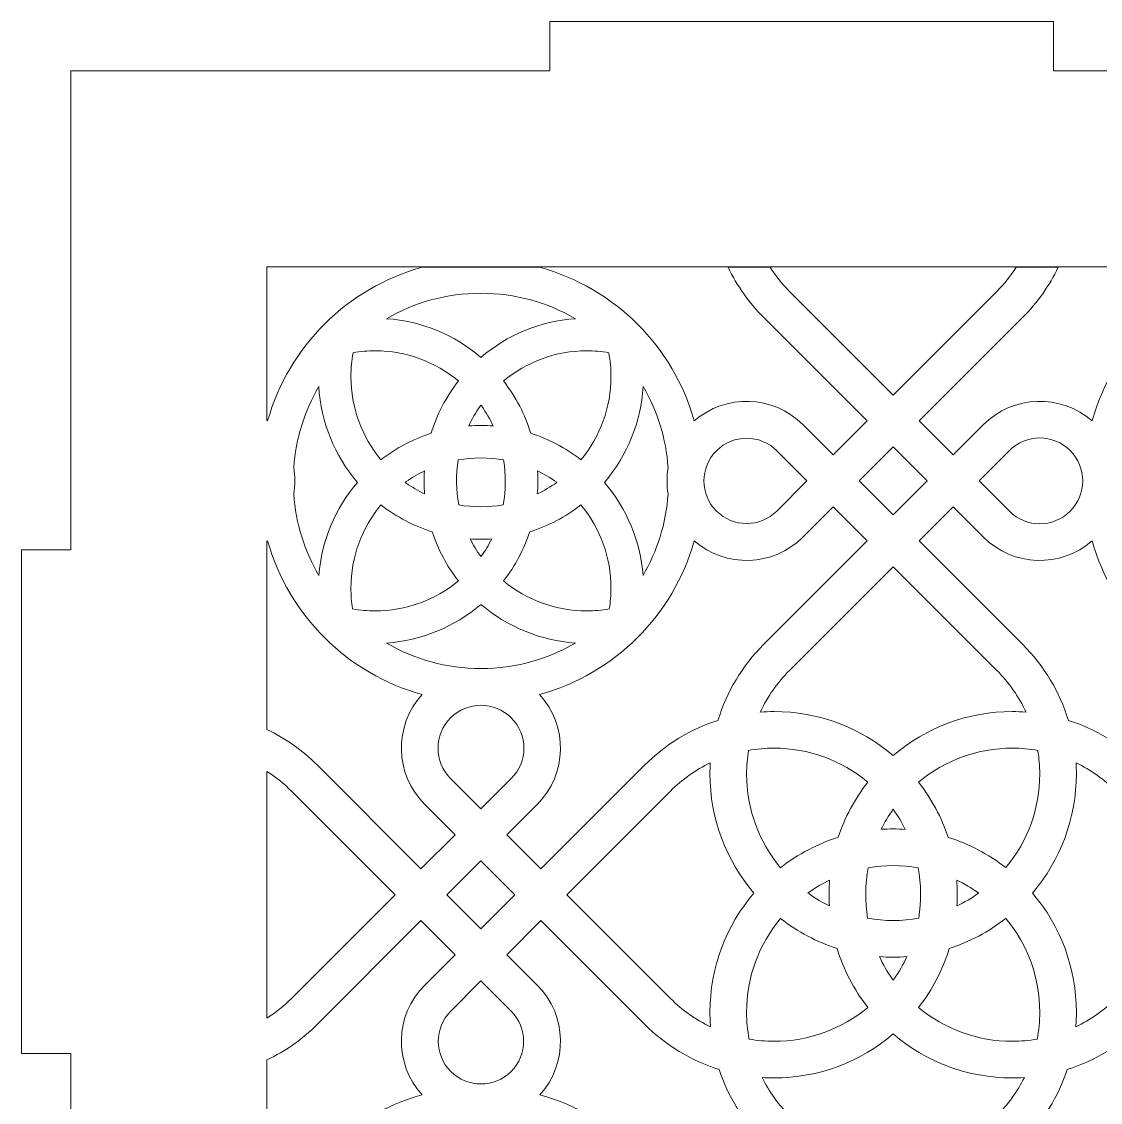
# Model space of a CAD drawing. Header units: millimetres. Extents: x 6 to 316, y -165 to 165.
# Drawn here: x 5.7 to 71.6, y -74.1 to -8 of the extents above; entities that cross this region are included whole.
import ezdxf

# ---------------------------------------------------------------- set-up
doc = ezdxf.new("R2010")
doc.units = ezdxf.units.MM
doc.header["$MEASUREMENT"] = 0
doc.layers.add('Camada 1', color=7, linetype='Continuous')

msp = doc.modelspace()

# ---------------------------------------------------------------- linework, layer by layer
at = {"layer": 'Camada 1', "color": 250, "lineweight": 20}
for points, knots in [([(130.3659, -162), (130.3659, -162), (159.6659, -162), (159.6659, -162), (159.6659, -162), (159.6659, -162), (159.6659, -132.7), (159.6659, -132.7), (159.6659, -132.7), (159.6659, -132.7), (162.6659, -132.7), (162.6659, -132.7), (162.6659, -132.7), (162.6659, -132.7), (162.6659, -101.9), (162.6659, -101.9), (162.6659, -101.9), (162.6659, -101.9), (159.6659, -101.9), (159.6659, -101.9), (159.6659, -101.9), (159.6659, -101.9), (159.6659, -71.1), (159.6659, -71.1), (159.6659, -71.1), (159.6659, -71.1), (162.6659, -71.1), (162.6659, -71.1), (162.6659, -71.1), (162.6659, -71.1), (162.6659, -40.3), (162.6659, -40.3), (162.6659, -40.3), (162.6659, -40.3), (159.6659, -40.3), (159.6659, -40.3), (159.6659, -40.3), (159.6659, -40.3), (159.6659, -11), (159.6659, -11), (159.6659, -11), (159.6659, -11), (130.3659, -11), (130.3659, -11), (130.3659, -11), (130.3659, -11), (130.3659, -8), (130.3659, -8), (130.3659, -8), (130.3659, -8), (99.5659, -8), (99.5659, -8), (99.5659, -8), (99.5659, -8), (99.5659, -11), (99.5659, -11), (99.5659, -11), (99.5659, -11), (68.7659, -11), (68.7659, -11), (68.7659, -11), (68.7659, -11), (68.7659, -8), (68.7659, -8), (68.7659, -8), (68.7659, -8), (37.9659, -8), (37.9659, -8), (37.9659, -8), (37.9659, -8), (37.9659, -11), (37.9659, -11), (37.9659, -11), (37.9659, -11), (8.6659, -11), (8.6659, -11), (8.6659, -11), (8.6659, -11), (8.6659, -40.3), (8.6659, -40.3), (8.6659, -40.3), (8.6659, -40.3), (5.6659, -40.3), (5.6659, -40.3), (5.6659, -40.3), (5.6659, -40.3), (5.6659, -71.1), (5.6659, -71.1), (5.6659, -71.1), (5.6659, -71.1), (8.6659, -71.1), (8.6659, -71.1), (8.6659, -71.1), (8.6659, -71.1), (8.6659, -101.9), (8.6659, -101.9), (8.6659, -101.9), (8.6659, -101.9), (5.6659, -101.9), (5.6659, -101.9), (5.6659, -101.9), (5.6659, -101.9), (5.6659, -132.7), (5.6659, -132.7), (5.6659, -132.7), (5.6659, -132.7), (8.6659, -132.7), (8.6659, -132.7), (8.6659, -132.7), (8.6659, -132.7), (8.6659, -162), (8.6659, -162), (8.6659, -162), (8.6659, -162), (37.9659, -162), (37.9659, -162), (37.9659, -162), (37.9659, -162), (37.9659, -165), (37.9659, -165), (37.9659, -165), (37.9659, -165), (68.7659, -165), (68.7659, -165), (68.7659, -165), (68.7659, -165), (68.7659, -162), (68.7659, -162), (68.7659, -162), (68.7659, -162), (99.5659, -162), (99.5659, -162), (99.5659, -162), (99.5659, -162), (99.5659, -165), (99.5659, -165), (99.5659, -165), (99.5659, -165), (130.3659, -165), (130.3659, -165), (130.3659, -165), (130.3659, -165), (130.3659, -162), (130.3659, -162)], [0, 0, 0, 0, 0.027027, 0.027027, 0.027027, 0.027027, 0.0540541, 0.0540541, 0.0540541, 0.0540541, 0.0810811, 0.0810811, 0.0810811, 0.0810811, 0.1081081, 0.1081081, 0.1081081, 0.1081081, 0.1351351, 0.1351351, 0.1351351, 0.1351351, 0.1621622, 0.1621622, 0.1621622, 0.1621622, 0.1891892, 0.1891892, 0.1891892, 0.1891892, 0.2162162, 0.2162162, 0.2162162, 0.2162162, 0.2432432, 0.2432432, 0.2432432, 0.2432432, 0.2702703, 0.2702703, 0.2702703, 0.2702703, 0.2972973, 0.2972973, 0.2972973, 0.2972973, 0.3243243, 0.3243243, 0.3243243, 0.3243243, 0.3513514, 0.3513514, 0.3513514, 0.3513514, 0.3783784, 0.3783784, 0.3783784, 0.3783784, 0.4054054, 0.4054054, 0.4054054, 0.4054054, 0.4324324, 0.4324324, 0.4324324, 0.4324324, 0.4594595, 0.4594595, 0.4594595, 0.4594595, 0.4864865, 0.4864865, 0.4864865, 0.4864865, 0.5135135, 0.5135135, 0.5135135, 0.5135135, 0.5405405, 0.5405405, 0.5405405, 0.5405405, 0.5675676, 0.5675676, 0.5675676, 0.5675676, 0.5945946, 0.5945946, 0.5945946, 0.5945946, 0.6216216, 0.6216216, 0.6216216, 0.6216216, 0.6486486, 0.6486486, 0.6486486, 0.6486486, 0.6756757, 0.6756757, 0.6756757, 0.6756757, 0.7027027, 0.7027027, 0.7027027, 0.7027027, 0.7297297, 0.7297297, 0.7297297, 0.7297297, 0.7567568, 0.7567568, 0.7567568, 0.7567568, 0.7837838, 0.7837838, 0.7837838, 0.7837838, 0.8108108, 0.8108108, 0.8108108, 0.8108108, 0.8378378, 0.8378378, 0.8378378, 0.8378378, 0.8648649, 0.8648649, 0.8648649, 0.8648649, 0.8918919, 0.8918919, 0.8918919, 0.8918919, 0.9189189, 0.9189189, 0.9189189, 0.9189189, 0.9459459, 0.9459459, 0.9459459, 0.9459459, 1, 1, 1, 1]), ([(20.6659, -23), (20.6659, -23), (147.6659, -23), (147.6659, -23), (147.6659, -23), (147.6659, -23), (147.6659, -32.385), (147.6659, -32.385), (147.6659, -32.385), (147.6659, -32.385), (147.6224, -32.4226), (147.6224, -32.4226), (147.6224, -32.4226), (146.3441, -27.8629), (142.7392, -24.2765), (138.169, -23.0233), (138.169, -23.0233), (138.169, -23.0233), (130.9899, -23.0233), (130.9899, -23.0233), (130.9899, -23.0233), (126.4198, -24.2765), (122.8147, -27.8629), (121.5364, -32.4226), (121.5364, -32.4226), (119.6252, -30.7492), (116.717, -30.8235), (114.8946, -32.646), (114.8946, -32.646), (114.8946, -32.646), (113.0383, -34.5022), (113.0383, -34.5022), (113.0383, -34.5022), (113.0383, -34.5022), (110.957, -32.4208), (110.957, -32.4208), (110.957, -32.4208), (110.957, -32.4208), (117.2944, -26.0833), (117.2944, -26.0833), (117.2944, -26.0833), (118.1937, -25.1841), (118.9243, -24.1477), (119.4658, -23.0233), (119.4658, -23.0233), (119.4658, -23.0233), (116.9018, -23.0233), (116.9018, -23.0233), (116.9018, -23.0233), (116.5605, -23.552), (116.1619, -24.0472), (115.7101, -24.4991), (115.7101, -24.4991), (115.7101, -24.4991), (109.3727, -30.8364), (109.3727, -30.8364), (109.3727, -30.8364), (109.3727, -30.8364), (103.0353, -24.4991), (103.0353, -24.4991), (103.0353, -24.4991), (102.5835, -24.0472), (102.1849, -23.552), (101.8436, -23.0233), (101.8436, -23.0233), (101.8436, -23.0233), (99.2796, -23.0233), (99.2796, -23.0233), (99.2796, -23.0233), (99.8212, -24.1477), (100.5517, -25.1841), (101.451, -26.0833), (101.451, -26.0833), (101.451, -26.0833), (107.7884, -32.4208), (107.7884, -32.4208), (107.7884, -32.4208), (107.7884, -32.4208), (105.707, -34.5022), (105.707, -34.5022), (105.707, -34.5022), (105.707, -34.5022), (103.8509, -32.6461), (103.8509, -32.6461), (103.8509, -32.6461), (102.0284, -30.8235), (99.1202, -30.7492), (97.2089, -32.4227), (97.2089, -32.4227), (95.9307, -27.8629), (92.3256, -24.2765), (87.7554, -23.0233), (87.7554, -23.0233), (87.7554, -23.0233), (80.5764, -23.0233), (80.5764, -23.0233), (80.5764, -23.0233), (76.0062, -24.2765), (72.4011, -27.8629), (71.1229, -32.4227), (71.1229, -32.4227), (69.2116, -30.7492), (66.3034, -30.8235), (64.4809, -32.6461), (64.4809, -32.6461), (64.4809, -32.6461), (62.6248, -34.5022), (62.6248, -34.5022), (62.6248, -34.5022), (62.6248, -34.5022), (60.5434, -32.4208), (60.5434, -32.4208), (60.5434, -32.4208), (60.5434, -32.4208), (66.8808, -26.0833), (66.8808, -26.0833), (66.8808, -26.0833), (67.7801, -25.1841), (68.5106, -24.1477), (69.0522, -23.0233), (69.0522, -23.0233), (69.0522, -23.0233), (66.4882, -23.0233), (66.4882, -23.0233), (66.4882, -23.0233), (66.1469, -23.552), (65.7483, -24.0472), (65.2965, -24.4991), (65.2965, -24.4991), (65.2965, -24.4991), (58.9591, -30.8364), (58.9591, -30.8364), (58.9591, -30.8364), (58.9591, -30.8364), (52.6217, -24.4991), (52.6217, -24.4991), (52.6217, -24.4991), (52.1699, -24.0472), (51.7713, -23.552), (51.43, -23.0233), (51.43, -23.0233), (51.43, -23.0233), (48.866, -23.0233), (48.866, -23.0233), (48.866, -23.0233), (49.4075, -24.1477), (50.1381, -25.1841), (51.0374, -26.0833), (51.0374, -26.0833), (51.0374, -26.0833), (57.3748, -32.4208), (57.3748, -32.4208), (57.3748, -32.4208), (57.3748, -32.4208), (55.2935, -34.5022), (55.2935, -34.5022), (55.2935, -34.5022), (55.2935, -34.5022), (53.4372, -32.646), (53.4372, -32.646), (53.4372, -32.646), (51.6148, -30.8235), (48.7066, -30.7492), (46.7954, -32.4226), (46.7954, -32.4226), (45.5171, -27.8629), (41.912, -24.2765), (37.3419, -23.0233), (37.3419, -23.0233), (37.3419, -23.0233), (30.1628, -23.0233), (30.1628, -23.0233), (30.1628, -23.0233), (25.5926, -24.2765), (21.9877, -27.8629), (20.7094, -32.4226), (20.7094, -32.4226), (20.7094, -32.4226), (20.6659, -32.385), (20.6659, -32.385), (20.6659, -32.385), (20.6659, -32.385), (20.6659, -23), (20.6659, -23)], [0, 0, 0, 0, 0.0212766, 0.0212766, 0.0212766, 0.0212766, 0.0425532, 0.0425532, 0.0425532, 0.0425532, 0.0638298, 0.0638298, 0.0638298, 0.0638298, 0.0851064, 0.0851064, 0.0851064, 0.0851064, 0.106383, 0.106383, 0.106383, 0.106383, 0.1276596, 0.1276596, 0.1276596, 0.1276596, 0.1489362, 0.1489362, 0.1489362, 0.1489362, 0.1702128, 0.1702128, 0.1702128, 0.1702128, 0.1914894, 0.1914894, 0.1914894, 0.1914894, 0.212766, 0.212766, 0.212766, 0.212766, 0.2340426, 0.2340426, 0.2340426, 0.2340426, 0.2553191, 0.2553191, 0.2553191, 0.2553191, 0.2765957, 0.2765957, 0.2765957, 0.2765957, 0.2978723, 0.2978723, 0.2978723, 0.2978723, 0.3191489, 0.3191489, 0.3191489, 0.3191489, 0.3404255, 0.3404255, 0.3404255, 0.3404255, 0.3617021, 0.3617021, 0.3617021, 0.3617021, 0.3829787, 0.3829787, 0.3829787, 0.3829787, 0.4042553, 0.4042553, 0.4042553, 0.4042553, 0.4255319, 0.4255319, 0.4255319, 0.4255319, 0.4468085, 0.4468085, 0.4468085, 0.4468085, 0.4680851, 0.4680851, 0.4680851, 0.4680851, 0.4893617, 0.4893617, 0.4893617, 0.4893617, 0.5106383, 0.5106383, 0.5106383, 0.5106383, 0.5319149, 0.5319149, 0.5319149, 0.5319149, 0.5531915, 0.5531915, 0.5531915, 0.5531915, 0.5744681, 0.5744681, 0.5744681, 0.5744681, 0.5957447, 0.5957447, 0.5957447, 0.5957447, 0.6170213, 0.6170213, 0.6170213, 0.6170213, 0.6382979, 0.6382979, 0.6382979, 0.6382979, 0.6595745, 0.6595745, 0.6595745, 0.6595745, 0.6808511, 0.6808511, 0.6808511, 0.6808511, 0.7021277, 0.7021277, 0.7021277, 0.7021277, 0.7234043, 0.7234043, 0.7234043, 0.7234043, 0.7446809, 0.7446809, 0.7446809, 0.7446809, 0.7659574, 0.7659574, 0.7659574, 0.7659574, 0.787234, 0.787234, 0.787234, 0.787234, 0.8085106, 0.8085106, 0.8085106, 0.8085106, 0.8297872, 0.8297872, 0.8297872, 0.8297872, 0.8510638, 0.8510638, 0.8510638, 0.8510638, 0.8723404, 0.8723404, 0.8723404, 0.8723404, 0.893617, 0.893617, 0.893617, 0.893617, 0.9148936, 0.9148936, 0.9148936, 0.9148936, 0.9361702, 0.9361702, 0.9361702, 0.9361702, 0.9574468, 0.9574468, 0.9574468, 0.9574468, 1, 1, 1, 1]), ([(39.5258, -26.1705), (37.3695, -26.3196), (35.3522, -27.1651), (33.7523, -28.533), (33.7523, -28.533), (32.1526, -27.1651), (30.1353, -26.3196), (27.979, -26.1705), (27.979, -26.1705), (29.6748, -25.1809), (31.6471, -24.6135), (33.7523, -24.6135), (33.7523, -24.6135), (35.8575, -24.6135), (37.8301, -25.1809), (39.5258, -26.1705)], [0, 0, 0, 0, 0.2, 0.2, 0.2, 0.2, 0.4, 0.4, 0.4, 0.4, 0.6, 0.6, 0.6, 0.6, 1, 1, 1, 1]), ([(30.7077, -33.1752), (29.6247, -33.5233), (28.5847, -34.0636), (27.6386, -34.8017), (27.6386, -34.8017), (26.4712, -33.3978), (25.8006, -31.6078), (25.8006, -29.7172), (25.8006, -29.7172), (25.8006, -29.2217), (25.8467, -28.7311), (25.9369, -28.251), (25.9369, -28.251), (26.3813, -28.1741), (26.8344, -28.1348), (27.2916, -28.1348), (27.2916, -28.1348), (29.1822, -28.1348), (30.9722, -28.8056), (32.3761, -29.9728), (32.3761, -29.9728), (31.6078, -30.9576), (31.0537, -32.0442), (30.7077, -33.1752)], [0, 0, 0, 0, 0.1428571, 0.1428571, 0.1428571, 0.1428571, 0.2857143, 0.2857143, 0.2857143, 0.2857143, 0.4285714, 0.4285714, 0.4285714, 0.4285714, 0.5714286, 0.5714286, 0.5714286, 0.5714286, 0.7142857, 0.7142857, 0.7142857, 0.7142857, 1, 1, 1, 1]), ([(41.704, -29.7172), (41.704, -31.574), (41.0541, -33.3726), (39.867, -34.8006), (39.867, -34.8006), (38.9324, -34.07), (37.8911, -33.5269), (36.7974, -33.1758), (36.7974, -33.1758), (36.4512, -32.0446), (35.8971, -30.9578), (35.1287, -29.9728), (35.1287, -29.9728), (36.5325, -28.8056), (38.3224, -28.1348), (40.2132, -28.1348), (40.2132, -28.1348), (40.6703, -28.1348), (41.1233, -28.1742), (41.5678, -28.251), (41.5678, -28.251), (41.6579, -28.7311), (41.704, -29.2217), (41.704, -29.7172)], [0, 0, 0, 0, 0.1428571, 0.1428571, 0.1428571, 0.1428571, 0.2857143, 0.2857143, 0.2857143, 0.2857143, 0.4285714, 0.4285714, 0.4285714, 0.4285714, 0.5714286, 0.5714286, 0.5714286, 0.5714286, 0.7142857, 0.7142857, 0.7142857, 0.7142857, 1, 1, 1, 1]), ([(26.1988, -36.1779), (24.8483, -37.7573), (24.0071, -39.7436), (23.8424, -41.8688), (23.8424, -41.8688), (22.9764, -40.3878), (22.4324, -38.6954), (22.3077, -36.8874), (22.3077, -36.8874), (22.3516, -36.6224), (22.3736, -36.3545), (22.3736, -36.0865), (22.3736, -36.0865), (22.3736, -35.8185), (22.3516, -35.5506), (22.3077, -35.2856), (22.3077, -35.2856), (22.4318, -33.4855), (22.9716, -31.7997), (23.8312, -30.3233), (23.8312, -30.3233), (23.9644, -32.5101), (24.8137, -34.5582), (26.1988, -36.1779)], [0, 0, 0, 0, 0.1428571, 0.1428571, 0.1428571, 0.1428571, 0.2857143, 0.2857143, 0.2857143, 0.2857143, 0.4285714, 0.4285714, 0.4285714, 0.4285714, 0.5714286, 0.5714286, 0.5714286, 0.5714286, 0.7142857, 0.7142857, 0.7142857, 0.7142857, 1, 1, 1, 1]), ([(43.6734, -30.3232), (44.533, -31.7999), (45.073, -33.4856), (45.1971, -35.2859), (45.1971, -35.2859), (45.1531, -35.5507), (45.1311, -35.8186), (45.1311, -36.0865), (45.1311, -36.0865), (45.1311, -36.3543), (45.1531, -36.6222), (45.1971, -36.887), (45.1971, -36.887), (45.0724, -38.6951), (44.5283, -40.3877), (43.6622, -41.8689), (43.6622, -41.8689), (43.4996, -39.7769), (42.6783, -37.7826), (41.3058, -36.1779), (41.3058, -36.1779), (42.7141, -34.5315), (43.542, -32.4748), (43.6734, -30.3232)], [0, 0, 0, 0, 0.1428571, 0.1428571, 0.1428571, 0.1428571, 0.2857143, 0.2857143, 0.2857143, 0.2857143, 0.4285714, 0.4285714, 0.4285714, 0.4285714, 0.5714286, 0.5714286, 0.5714286, 0.5714286, 0.7142857, 0.7142857, 0.7142857, 0.7142857, 1, 1, 1, 1]), ([(33.8022, -31.5213), (34.074, -31.9085), (34.3062, -32.3124), (34.5003, -32.7277), (34.5003, -32.7277), (34.0033, -32.69), (33.5034, -32.6894), (33.005, -32.7268), (33.005, -32.7268), (33.199, -32.3118), (33.4309, -31.9081), (33.7025, -31.5213), (33.7025, -31.5213), (33.7025, -31.5213), (33.7523, -31.4536), (33.7523, -31.4536), (33.7523, -31.4536), (33.7523, -31.4536), (33.8022, -31.5213), (33.8022, -31.5213)], [0, 0, 0, 0, 0.1666667, 0.1666667, 0.1666667, 0.1666667, 0.3333333, 0.3333333, 0.3333333, 0.3333333, 0.5, 0.5, 0.5, 0.5, 0.6666667, 0.6666667, 0.6666667, 0.6666667, 1, 1, 1, 1]), ([(51.8405, -37.9302), (50.8221, -38.9484), (49.1713, -38.9484), (48.153, -37.9302), (48.153, -37.9302), (47.6438, -37.4211), (47.3892, -36.7538), (47.3892, -36.0865), (47.3892, -36.0865), (47.3892, -35.4192), (47.6438, -34.7518), (48.153, -34.2428), (48.153, -34.2428), (49.1713, -33.2246), (50.8221, -33.2246), (51.8405, -34.2428), (51.8405, -34.2428), (51.8405, -34.2428), (53.6842, -36.0865), (53.6842, -36.0865), (53.6842, -36.0865), (53.6842, -36.0865), (51.8405, -37.9302), (51.8405, -37.9302)], [0, 0, 0, 0, 0.1428571, 0.1428571, 0.1428571, 0.1428571, 0.2857143, 0.2857143, 0.2857143, 0.2857143, 0.4285714, 0.4285714, 0.4285714, 0.4285714, 0.5714286, 0.5714286, 0.5714286, 0.5714286, 0.7142857, 0.7142857, 0.7142857, 0.7142857, 1, 1, 1, 1]), ([(69.7778, -34.2302), (70.2903, -34.7428), (70.5466, -35.4147), (70.5465, -36.0865), (70.5465, -36.0865), (70.5466, -36.7583), (70.2903, -37.4301), (69.7778, -37.9427), (69.7778, -37.9427), (68.7526, -38.9677), (67.0904, -38.9677), (66.0653, -37.9427), (66.0653, -37.9427), (66.0653, -37.9427), (64.2092, -36.0865), (64.2092, -36.0865), (64.2092, -36.0865), (64.2092, -36.0865), (66.0653, -34.2302), (66.0653, -34.2302), (66.0653, -34.2302), (67.0904, -33.2053), (68.7526, -33.2053), (69.7778, -34.2302)], [0, 0, 0, 0, 0.1428571, 0.1428571, 0.1428571, 0.1428571, 0.2857143, 0.2857143, 0.2857143, 0.2857143, 0.4285714, 0.4285714, 0.4285714, 0.4285714, 0.5714286, 0.5714286, 0.5714286, 0.5714286, 0.7142857, 0.7142857, 0.7142857, 0.7142857, 1, 1, 1, 1]), ([(61.0405, -36.0865), (61.0405, -36.0865), (58.9591, -38.1679), (58.9591, -38.1679), (58.9591, -38.1679), (58.9591, -38.1679), (56.8778, -36.0865), (56.8778, -36.0865), (56.8778, -36.0865), (56.8778, -36.0865), (58.9591, -34.0051), (58.9591, -34.0051), (58.9591, -34.0051), (58.9591, -34.0051), (61.0405, -36.0865), (61.0405, -36.0865)], [0, 0, 0, 0, 0.2, 0.2, 0.2, 0.2, 0.4, 0.4, 0.4, 0.4, 0.6, 0.6, 0.6, 0.6, 1, 1, 1, 1]), ([(35.1415, -34.8096), (35.2892, -35.7225), (35.2757, -36.6512), (35.1069, -37.5523), (35.1069, -37.5523), (34.2151, -37.7062), (33.2982, -37.7087), (32.3982, -37.5537), (32.3982, -37.5537), (32.229, -36.6517), (32.2154, -35.7219), (32.3636, -34.8081), (32.3636, -34.8081), (33.2865, -34.6449), (34.2275, -34.6476), (35.1415, -34.8096)], [0, 0, 0, 0, 0.2, 0.2, 0.2, 0.2, 0.4, 0.4, 0.4, 0.4, 0.6, 0.6, 0.6, 0.6, 1, 1, 1, 1]), ([(30.2918, -35.4783), (30.2635, -35.9471), (30.2683, -36.417), (30.3059, -36.8843), (30.3059, -36.8843), (29.9214, -36.6989), (29.5472, -36.4805), (29.1871, -36.2279), (29.1871, -36.2279), (29.1871, -36.2279), (29.1194, -36.1779), (29.1194, -36.1779), (29.1194, -36.1779), (29.1194, -36.1779), (29.1871, -36.1281), (29.1871, -36.1281), (29.1871, -36.1281), (29.5428, -35.8785), (29.9122, -35.6622), (30.2918, -35.4783)], [0, 0, 0, 0, 0.1666667, 0.1666667, 0.1666667, 0.1666667, 0.3333333, 0.3333333, 0.3333333, 0.3333333, 0.5, 0.5, 0.5, 0.5, 0.6666667, 0.6666667, 0.6666667, 0.6666667, 1, 1, 1, 1]), ([(37.2129, -35.478), (37.6203, -35.6746), (38.0132, -35.907), (38.3865, -36.1748), (38.3865, -36.1748), (38.3865, -36.1748), (38.3826, -36.1779), (38.3826, -36.1779), (38.3826, -36.1779), (38.3826, -36.1779), (38.3865, -36.181), (38.3865, -36.181), (38.3865, -36.181), (38.009, -36.452), (37.6113, -36.687), (37.1988, -36.8847), (37.1988, -36.8847), (37.2364, -36.4173), (37.2413, -35.9471), (37.2129, -35.478)], [0, 0, 0, 0, 0.1666667, 0.1666667, 0.1666667, 0.1666667, 0.3333333, 0.3333333, 0.3333333, 0.3333333, 0.5, 0.5, 0.5, 0.5, 0.6666667, 0.6666667, 0.6666667, 0.6666667, 1, 1, 1, 1]), ([(27.6386, -37.5542), (28.6038, -38.3073), (29.6667, -38.8548), (30.7734, -39.202), (30.7734, -39.202), (31.1248, -40.2701), (31.6601, -41.2867), (32.3748, -42.2012), (32.3748, -42.2012), (30.9469, -43.3882), (29.1485, -44.0382), (27.2916, -44.0382), (27.2916, -44.0382), (26.8231, -44.0382), (26.3589, -43.9969), (25.9038, -43.9162), (25.9038, -43.9162), (25.8355, -43.4965), (25.8006, -43.0694), (25.8006, -42.6388), (25.8006, -42.6388), (25.8006, -40.7481), (26.4712, -38.9581), (27.6386, -37.5542)], [0, 0, 0, 0, 0.1428571, 0.1428571, 0.1428571, 0.1428571, 0.2857143, 0.2857143, 0.2857143, 0.2857143, 0.4285714, 0.4285714, 0.4285714, 0.4285714, 0.5714286, 0.5714286, 0.5714286, 0.5714286, 0.7142857, 0.7142857, 0.7142857, 0.7142857, 1, 1, 1, 1]), ([(39.867, -37.5554), (41.0541, -38.9835), (41.704, -40.7818), (41.704, -42.6388), (41.704, -42.6388), (41.704, -43.0694), (41.6692, -43.4965), (41.6008, -43.9162), (41.6008, -43.9162), (41.1458, -43.9969), (40.6816, -44.0382), (40.2132, -44.0382), (40.2132, -44.0382), (38.3563, -44.0382), (36.5578, -43.3882), (35.1298, -42.2012), (35.1298, -42.2012), (35.845, -41.2862), (36.3803, -40.2691), (36.732, -39.2004), (36.732, -39.2004), (37.8495, -38.8501), (38.9138, -38.3004), (39.867, -37.5554)], [0, 0, 0, 0, 0.1428571, 0.1428571, 0.1428571, 0.1428571, 0.2857143, 0.2857143, 0.2857143, 0.2857143, 0.4285714, 0.4285714, 0.4285714, 0.4285714, 0.5714286, 0.5714286, 0.5714286, 0.5714286, 0.7142857, 0.7142857, 0.7142857, 0.7142857, 1, 1, 1, 1]), ([(48.2471, -50.7315), (46.5687, -51.2713), (45.0253, -52.2047), (43.7555, -53.4747), (43.7555, -53.4747), (43.7555, -53.4747), (37.418, -59.812), (37.418, -59.812), (37.418, -59.812), (37.418, -59.812), (35.3366, -57.7306), (35.3366, -57.7306), (35.3366, -57.7306), (35.3366, -57.7306), (37.1928, -55.8745), (37.1928, -55.8745), (37.1928, -55.8745), (39.0419, -54.0254), (39.0914, -51.0588), (37.3419, -49.1496), (37.3419, -49.1496), (41.9121, -47.8965), (45.517, -44.3099), (46.7954, -39.7503), (46.7954, -39.7503), (48.7066, -41.4237), (51.6148, -41.3494), (53.4372, -39.527), (53.4372, -39.527), (53.4372, -39.527), (55.2935, -37.6707), (55.2935, -37.6707), (55.2935, -37.6707), (55.2935, -37.6707), (57.3748, -39.7521), (57.3748, -39.7521), (57.3748, -39.7521), (57.3748, -39.7521), (51.0374, -46.0896), (51.0374, -46.0896), (51.0374, -46.0896), (49.7297, -47.3973), (48.7787, -48.995), (48.2471, -50.7315)], [0, 0, 0, 0, 0.0833333, 0.0833333, 0.0833333, 0.0833333, 0.1666667, 0.1666667, 0.1666667, 0.1666667, 0.25, 0.25, 0.25, 0.25, 0.3333333, 0.3333333, 0.3333333, 0.3333333, 0.4166667, 0.4166667, 0.4166667, 0.4166667, 0.5, 0.5, 0.5, 0.5, 0.5833333, 0.5833333, 0.5833333, 0.5833333, 0.6666667, 0.6666667, 0.6666667, 0.6666667, 0.75, 0.75, 0.75, 0.75, 0.8333333, 0.8333333, 0.8333333, 0.8333333, 1, 1, 1, 1]), ([(80.5764, -49.1496), (78.8268, -51.0588), (78.8764, -54.0254), (80.7254, -55.8745), (80.7254, -55.8745), (80.7254, -55.8745), (82.5817, -57.7306), (82.5817, -57.7306), (82.5817, -57.7306), (82.5817, -57.7306), (80.5003, -59.812), (80.5003, -59.812), (80.5003, -59.812), (80.5003, -59.812), (74.1627, -53.4747), (74.1627, -53.4747), (74.1627, -53.4747), (72.8929, -52.2047), (71.3495, -51.2713), (69.6712, -50.7315), (69.6712, -50.7315), (69.1394, -48.995), (68.1885, -47.3973), (66.8808, -46.0896), (66.8808, -46.0896), (66.8808, -46.0896), (60.5434, -39.7521), (60.5434, -39.7521), (60.5434, -39.7521), (60.5434, -39.7521), (62.6248, -37.6707), (62.6248, -37.6707), (62.6248, -37.6707), (62.6248, -37.6707), (64.4809, -39.5269), (64.4809, -39.5269), (64.4809, -39.5269), (66.3034, -41.3494), (69.2116, -41.4237), (71.1229, -39.7502), (71.1229, -39.7502), (72.4012, -44.3098), (76.0061, -47.8965), (80.5764, -49.1496)], [0, 0, 0, 0, 0.0833333, 0.0833333, 0.0833333, 0.0833333, 0.1666667, 0.1666667, 0.1666667, 0.1666667, 0.25, 0.25, 0.25, 0.25, 0.3333333, 0.3333333, 0.3333333, 0.3333333, 0.4166667, 0.4166667, 0.4166667, 0.4166667, 0.5, 0.5, 0.5, 0.5, 0.5833333, 0.5833333, 0.5833333, 0.5833333, 0.6666667, 0.6666667, 0.6666667, 0.6666667, 0.75, 0.75, 0.75, 0.75, 0.8333333, 0.8333333, 0.8333333, 0.8333333, 1, 1, 1, 1]), ([(34.4092, -39.6352), (34.222, -40.0112), (34.0039, -40.3744), (33.7554, -40.7207), (33.7554, -40.7207), (33.7554, -40.7207), (33.7523, -40.7168), (33.7523, -40.7168), (33.7523, -40.7168), (33.7523, -40.7168), (33.7493, -40.7207), (33.7493, -40.7207), (33.7493, -40.7207), (33.5008, -40.3744), (33.2829, -40.0112), (33.0957, -39.6353), (33.0957, -39.6353), (33.5335, -39.664), (33.9724, -39.6641), (34.4092, -39.6352)], [0, 0, 0, 0, 0.1666667, 0.1666667, 0.1666667, 0.1666667, 0.3333333, 0.3333333, 0.3333333, 0.3333333, 0.5, 0.5, 0.5, 0.5, 0.6666667, 0.6666667, 0.6666667, 0.6666667, 1, 1, 1, 1]), ([(20.7094, -39.7503), (21.9877, -44.3101), (25.5926, -47.8965), (30.1628, -49.1496), (30.1628, -49.1496), (28.4133, -51.0588), (28.4628, -54.0254), (30.312, -55.8745), (30.312, -55.8745), (30.312, -55.8745), (32.1681, -57.7306), (32.1681, -57.7306), (32.1681, -57.7306), (32.1681, -57.7306), (30.0867, -59.812), (30.0867, -59.812), (30.0867, -59.812), (30.0867, -59.812), (23.7492, -53.4747), (23.7492, -53.4747), (23.7492, -53.4747), (22.8438, -52.5692), (21.7992, -51.8347), (20.6659, -51.2921), (20.6659, -51.2921), (20.6659, -51.2921), (20.6659, -39.788), (20.6659, -39.788), (20.6659, -39.788), (20.6659, -39.788), (20.7094, -39.7503), (20.7094, -39.7503)], [0, 0, 0, 0, 0.1111111, 0.1111111, 0.1111111, 0.1111111, 0.2222222, 0.2222222, 0.2222222, 0.2222222, 0.3333333, 0.3333333, 0.3333333, 0.3333333, 0.4444444, 0.4444444, 0.4444444, 0.4444444, 0.5555556, 0.5555556, 0.5555556, 0.5555556, 0.6666667, 0.6666667, 0.6666667, 0.6666667, 0.7777778, 0.7777778, 0.7777778, 0.7777778, 1, 1, 1, 1]), ([(58.9591, -41.3365), (58.9591, -41.3365), (65.2965, -47.6739), (65.2965, -47.6739), (65.2965, -47.6739), (66.0432, -48.4206), (66.6445, -49.2858), (67.0822, -50.225), (67.0822, -50.225), (66.8034, -50.2041), (66.5228, -50.1933), (66.2411, -50.1933), (66.2411, -50.1933), (63.5708, -50.1933), (60.9884, -51.1471), (58.9592, -52.8828), (58.9592, -52.8828), (56.9298, -51.1471), (54.3476, -50.1933), (51.6772, -50.1933), (51.6772, -50.1933), (51.3955, -50.1933), (51.1148, -50.204), (50.8359, -50.225), (50.8359, -50.225), (51.2738, -49.2858), (51.8749, -48.4206), (52.6217, -47.6739), (52.6217, -47.6739), (52.6217, -47.6739), (58.9591, -41.3365), (58.9591, -41.3365)], [0, 0, 0, 0, 0.1111111, 0.1111111, 0.1111111, 0.1111111, 0.2222222, 0.2222222, 0.2222222, 0.2222222, 0.3333333, 0.3333333, 0.3333333, 0.3333333, 0.4444444, 0.4444444, 0.4444444, 0.4444444, 0.5555556, 0.5555556, 0.5555556, 0.5555556, 0.6666667, 0.6666667, 0.6666667, 0.6666667, 0.7777778, 0.7777778, 0.7777778, 0.7777778, 1, 1, 1, 1]), ([(33.7523, -43.64), (35.378, -45.0305), (37.4038, -45.8553), (39.5258, -46.0023), (39.5258, -46.0023), (37.8299, -46.992), (35.8575, -47.5595), (33.7523, -47.5595), (33.7523, -47.5595), (31.6471, -47.5595), (29.6748, -46.992), (27.9789, -46.0023), (27.9789, -46.0023), (30.1009, -45.8553), (32.1268, -45.0305), (33.7523, -43.64)], [0, 0, 0, 0, 0.2, 0.2, 0.2, 0.2, 0.4, 0.4, 0.4, 0.4, 0.6, 0.6, 0.6, 0.6, 1, 1, 1, 1]), ([(35.6086, -50.5777), (36.6336, -51.6029), (36.6336, -53.265), (35.6086, -54.2902), (35.6086, -54.2902), (35.6086, -54.2902), (33.7523, -56.1462), (33.7523, -56.1462), (33.7523, -56.1462), (33.7523, -56.1462), (31.8961, -54.2902), (31.8961, -54.2902), (31.8961, -54.2902), (30.8712, -53.265), (30.8712, -51.6029), (31.8961, -50.5777), (31.8961, -50.5777), (32.4087, -50.0652), (33.0806, -49.8089), (33.7523, -49.809), (33.7523, -49.809), (34.4242, -49.8089), (35.096, -50.0652), (35.6086, -50.5777)], [0, 0, 0, 0, 0.1428571, 0.1428571, 0.1428571, 0.1428571, 0.2857143, 0.2857143, 0.2857143, 0.2857143, 0.4285714, 0.4285714, 0.4285714, 0.4285714, 0.5714286, 0.5714286, 0.5714286, 0.5714286, 0.7142857, 0.7142857, 0.7142857, 0.7142857, 1, 1, 1, 1]), ([(51.6772, -52.4339), (53.77, -52.4339), (55.7971, -53.1666), (57.4066, -54.5045), (57.4066, -54.5045), (56.601, -55.5352), (55.9976, -56.6812), (55.6015, -57.8848), (55.6015, -57.8848), (54.3541, -58.2763), (53.1562, -58.8934), (52.0683, -59.7421), (52.0683, -59.7421), (50.7527, -58.1597), (49.9967, -56.1423), (49.9967, -54.0113), (49.9967, -54.0113), (49.9967, -53.5259), (50.0361, -53.0445), (50.1131, -52.5715), (50.1131, -52.5715), (50.626, -52.4806), (51.1492, -52.4339), (51.6772, -52.4339)], [0, 0, 0, 0, 0.1428571, 0.1428571, 0.1428571, 0.1428571, 0.2857143, 0.2857143, 0.2857143, 0.2857143, 0.4285714, 0.4285714, 0.4285714, 0.4285714, 0.5714286, 0.5714286, 0.5714286, 0.5714286, 0.7142857, 0.7142857, 0.7142857, 0.7142857, 1, 1, 1, 1]), ([(67.9215, -54.0113), (67.9215, -56.1042), (67.1889, -58.1312), (65.851, -59.7407), (65.851, -59.7407), (64.7766, -58.9011), (63.577, -58.2813), (62.3174, -57.8866), (62.3174, -57.8866), (61.9211, -56.6822), (61.3176, -55.5357), (60.5116, -54.5045), (60.5116, -54.5045), (62.1211, -53.1666), (64.1482, -52.4339), (66.2411, -52.4339), (66.2411, -52.4339), (66.7691, -52.4339), (67.2922, -52.4806), (67.8051, -52.5715), (67.8051, -52.5715), (67.8822, -53.0445), (67.9215, -53.5259), (67.9215, -54.0113)], [0, 0, 0, 0, 0.1428571, 0.1428571, 0.1428571, 0.1428571, 0.2857143, 0.2857143, 0.2857143, 0.2857143, 0.4285714, 0.4285714, 0.4285714, 0.4285714, 0.5714286, 0.5714286, 0.5714286, 0.5714286, 0.7142857, 0.7142857, 0.7142857, 0.7142857, 1, 1, 1, 1]), ([(47.7561, -54.0113), (47.7561, -56.731), (48.7408, -59.2998), (50.4455, -61.2933), (50.4455, -61.2933), (48.7408, -63.2867), (47.7561, -65.8555), (47.7561, -68.5752), (47.7561, -68.5752), (47.7561, -68.8758), (47.7683, -69.1752), (47.7922, -69.4728), (47.7922, -69.4728), (46.8911, -69.0393), (46.0604, -68.4543), (45.3397, -67.7337), (45.3397, -67.7337), (45.3397, -67.7337), (39.0024, -61.3964), (39.0024, -61.3964), (39.0024, -61.3964), (39.0024, -61.3964), (45.3397, -55.0589), (45.3397, -55.0589), (45.3397, -55.0589), (46.0563, -54.3425), (46.8817, -53.76), (47.777, -53.3272), (47.777, -53.3272), (47.7631, -53.5544), (47.7561, -53.7824), (47.7561, -54.0113)], [0, 0, 0, 0, 0.1111111, 0.1111111, 0.1111111, 0.1111111, 0.2222222, 0.2222222, 0.2222222, 0.2222222, 0.3333333, 0.3333333, 0.3333333, 0.3333333, 0.4444444, 0.4444444, 0.4444444, 0.4444444, 0.5555556, 0.5555556, 0.5555556, 0.5555556, 0.6666667, 0.6666667, 0.6666667, 0.6666667, 0.7777778, 0.7777778, 0.7777778, 0.7777778, 1, 1, 1, 1]), ([(72.5785, -55.0589), (72.5785, -55.0589), (78.9159, -61.3964), (78.9159, -61.3964), (78.9159, -61.3964), (78.9159, -61.3964), (72.5785, -67.7337), (72.5785, -67.7337), (72.5785, -67.7337), (71.8579, -68.4543), (71.0271, -69.0393), (70.1259, -69.4728), (70.1259, -69.4728), (70.1498, -69.1752), (70.1622, -68.8758), (70.1622, -68.5752), (70.1622, -68.5752), (70.1622, -65.9049), (69.2083, -63.3225), (67.4726, -61.2933), (67.4726, -61.2933), (69.2083, -59.264), (70.1622, -56.6817), (70.1622, -54.0113), (70.1622, -54.0113), (70.1622, -53.7824), (70.1551, -53.5543), (70.1412, -53.3272), (70.1412, -53.3272), (71.0365, -53.7599), (71.8619, -54.3424), (72.5785, -55.0589)], [0, 0, 0, 0, 0.1111111, 0.1111111, 0.1111111, 0.1111111, 0.2222222, 0.2222222, 0.2222222, 0.2222222, 0.3333333, 0.3333333, 0.3333333, 0.3333333, 0.4444444, 0.4444444, 0.4444444, 0.4444444, 0.5555556, 0.5555556, 0.5555556, 0.5555556, 0.6666667, 0.6666667, 0.6666667, 0.6666667, 0.7777778, 0.7777778, 0.7777778, 0.7777778, 1, 1, 1, 1]), ([(20.6659, -53.8523), (21.2033, -54.1969), (21.7065, -54.6004), (22.1649, -55.0589), (22.1649, -55.0589), (22.1649, -55.0589), (28.5023, -61.3964), (28.5023, -61.3964), (28.5023, -61.3964), (28.5023, -61.3964), (22.1649, -67.7337), (22.1649, -67.7337), (22.1649, -67.7337), (21.7064, -68.1922), (21.2033, -68.5958), (20.6659, -68.9404), (20.6659, -68.9404), (20.6659, -68.9404), (20.6659, -53.8523), (20.6659, -53.8523)], [0, 0, 0, 0, 0.1666667, 0.1666667, 0.1666667, 0.1666667, 0.3333333, 0.3333333, 0.3333333, 0.3333333, 0.5, 0.5, 0.5, 0.5, 0.6666667, 0.6666667, 0.6666667, 0.6666667, 1, 1, 1, 1]), ([(58.9626, -56.1731), (59.2427, -56.5634), (59.4884, -56.9727), (59.6995, -57.3966), (59.6995, -57.3966), (59.2071, -57.3639), (58.7125, -57.3642), (58.2189, -57.3965), (58.2189, -57.3965), (58.43, -56.9727), (58.6757, -56.5634), (58.9557, -56.1731), (58.9557, -56.1731), (58.9557, -56.1731), (58.9592, -56.1776), (58.9592, -56.1776), (58.9592, -56.1776), (58.9592, -56.1776), (58.9626, -56.1731), (58.9626, -56.1731)], [0, 0, 0, 0, 0.1666667, 0.1666667, 0.1666667, 0.1666667, 0.3333333, 0.3333333, 0.3333333, 0.3333333, 0.5, 0.5, 0.5, 0.5, 0.6666667, 0.6666667, 0.6666667, 0.6666667, 1, 1, 1, 1]), ([(35.8337, -61.3964), (35.8337, -61.3964), (33.7523, -63.4777), (33.7523, -63.4777), (33.7523, -63.4777), (33.7523, -63.4777), (31.6709, -61.3964), (31.6709, -61.3964), (31.6709, -61.3964), (31.6709, -61.3964), (33.7523, -59.315), (33.7523, -59.315), (33.7523, -59.315), (33.7523, -59.315), (35.8337, -61.3964), (35.8337, -61.3964)], [0, 0, 0, 0, 0.2, 0.2, 0.2, 0.2, 0.4, 0.4, 0.4, 0.4, 0.6, 0.6, 0.6, 0.6, 1, 1, 1, 1]), ([(60.4859, -59.7442), (60.6761, -60.7599), (60.6914, -61.8066), (60.5247, -62.8355), (60.5247, -62.8355), (59.4947, -63.0181), (58.4341, -63.021), (57.3938, -62.8373), (57.3938, -62.8373), (57.2268, -61.8073), (57.2421, -60.7593), (57.4328, -59.7426), (57.4328, -59.7426), (58.4474, -59.5679), (59.4809, -59.5707), (60.4859, -59.7442)], [0, 0, 0, 0, 0.2, 0.2, 0.2, 0.2, 0.4, 0.4, 0.4, 0.4, 0.6, 0.6, 0.6, 0.6, 1, 1, 1, 1]), ([(55.0746, -60.4972), (55.0322, -61.0237), (55.0267, -61.5533), (55.0588, -62.0818), (55.0588, -62.0818), (54.631, -61.8746), (54.2145, -61.6307), (53.8136, -61.3495), (53.8136, -61.3495), (53.8136, -61.3495), (53.7373, -61.2933), (53.7373, -61.2933), (53.7373, -61.2933), (53.7373, -61.2933), (53.8136, -61.237), (53.8136, -61.237), (53.8136, -61.237), (54.2194, -60.9523), (54.6412, -60.7061), (55.0746, -60.4972)], [0, 0, 0, 0, 0.1666667, 0.1666667, 0.1666667, 0.1666667, 0.3333333, 0.3333333, 0.3333333, 0.3333333, 0.5, 0.5, 0.5, 0.5, 0.6666667, 0.6666667, 0.6666667, 0.6666667, 1, 1, 1, 1]), ([(62.8436, -60.4966), (63.3085, -60.7197), (63.7567, -60.9844), (64.1824, -61.2898), (64.1824, -61.2898), (64.1824, -61.2898), (64.1779, -61.2933), (64.1779, -61.2933), (64.1779, -61.2933), (64.1779, -61.2933), (64.1824, -61.2967), (64.1824, -61.2967), (64.1824, -61.2967), (63.7616, -61.5986), (63.3186, -61.8606), (62.8595, -62.0821), (62.8595, -62.0821), (62.8916, -61.5533), (62.8861, -61.0234), (62.8436, -60.4966)], [0, 0, 0, 0, 0.1666667, 0.1666667, 0.1666667, 0.1666667, 0.3333333, 0.3333333, 0.3333333, 0.3333333, 0.5, 0.5, 0.5, 0.5, 0.6666667, 0.6666667, 0.6666667, 0.6666667, 1, 1, 1, 1]), ([(30.3119, -66.9182), (28.4651, -68.7649), (28.4134, -71.7265), (30.1562, -73.6358), (30.1562, -73.6358), (25.6417, -74.876), (22.0707, -78.3938), (20.7549, -82.8763), (20.7549, -82.8763), (20.7549, -82.8763), (20.6659, -82.7983), (20.6659, -82.7983), (20.6659, -82.7983), (20.6659, -82.7983), (20.6659, -71.5006), (20.6659, -71.5006), (20.6659, -71.5006), (21.7992, -70.958), (22.8438, -70.2235), (23.7492, -69.318), (23.7492, -69.318), (23.7492, -69.318), (30.0867, -62.9807), (30.0867, -62.9807), (30.0867, -62.9807), (30.0867, -62.9807), (32.1681, -65.062), (32.1681, -65.062), (32.1681, -65.062), (32.1681, -65.062), (30.3119, -66.9182), (30.3119, -66.9182)], [0, 0, 0, 0, 0.1111111, 0.1111111, 0.1111111, 0.1111111, 0.2222222, 0.2222222, 0.2222222, 0.2222222, 0.3333333, 0.3333333, 0.3333333, 0.3333333, 0.4444444, 0.4444444, 0.4444444, 0.4444444, 0.5555556, 0.5555556, 0.5555556, 0.5555556, 0.6666667, 0.6666667, 0.6666667, 0.6666667, 0.7777778, 0.7777778, 0.7777778, 0.7777778, 1, 1, 1, 1]), ([(43.7555, -69.318), (45.0437, -70.6063), (46.6134, -71.5483), (48.3199, -72.0843), (48.3199, -72.0843), (48.8635, -73.7322), (49.7875, -75.247), (51.0374, -76.4968), (51.0374, -76.4968), (51.0374, -76.4968), (57.3748, -82.8344), (57.3748, -82.8344), (57.3748, -82.8344), (57.3748, -82.8344), (55.2935, -84.9158), (55.2935, -84.9158), (55.2935, -84.9158), (55.2935, -84.9158), (53.4372, -83.0595), (53.4372, -83.0595), (53.4372, -83.0595), (51.6003, -81.2225), (48.6601, -81.1615), (46.7498, -82.8763), (46.7498, -82.8763), (45.4343, -78.3936), (41.8628, -74.8762), (37.3485, -73.6358), (37.3485, -73.6358), (39.0913, -71.7265), (39.0396, -68.7649), (37.1929, -66.9182), (37.1929, -66.9182), (37.1929, -66.9182), (35.3366, -65.062), (35.3366, -65.062), (35.3366, -65.062), (35.3366, -65.062), (37.418, -62.9807), (37.418, -62.9807), (37.418, -62.9807), (37.418, -62.9807), (43.7555, -69.318), (43.7555, -69.318)], [0, 0, 0, 0, 0.0833333, 0.0833333, 0.0833333, 0.0833333, 0.1666667, 0.1666667, 0.1666667, 0.1666667, 0.25, 0.25, 0.25, 0.25, 0.3333333, 0.3333333, 0.3333333, 0.3333333, 0.4166667, 0.4166667, 0.4166667, 0.4166667, 0.5, 0.5, 0.5, 0.5, 0.5833333, 0.5833333, 0.5833333, 0.5833333, 0.6666667, 0.6666667, 0.6666667, 0.6666667, 0.75, 0.75, 0.75, 0.75, 0.8333333, 0.8333333, 0.8333333, 0.8333333, 1, 1, 1, 1]), ([(55.5274, -64.6777), (55.9175, -65.9523), (56.542, -67.1771), (57.408, -68.2871), (57.408, -68.2871), (55.8256, -69.6028), (53.8082, -70.3588), (51.6772, -70.3588), (51.6772, -70.3588), (51.1619, -70.3588), (50.6513, -70.3144), (50.1503, -70.2277), (50.1503, -70.2277), (50.0488, -69.6866), (49.9967, -69.1336), (49.9967, -68.5752), (49.9967, -68.5752), (49.9967, -66.4442), (50.7527, -64.4267), (52.0683, -62.8445), (52.0683, -62.8445), (53.1346, -63.6762), (54.3067, -64.2852), (55.5274, -64.6777)], [0, 0, 0, 0, 0.1428571, 0.1428571, 0.1428571, 0.1428571, 0.2857143, 0.2857143, 0.2857143, 0.2857143, 0.4285714, 0.4285714, 0.4285714, 0.4285714, 0.5714286, 0.5714286, 0.5714286, 0.5714286, 0.7142857, 0.7142857, 0.7142857, 0.7142857, 1, 1, 1, 1]), ([(67.9215, -68.5752), (67.9215, -69.1336), (67.8694, -69.6866), (67.7679, -70.2277), (67.7679, -70.2277), (67.2669, -70.3143), (66.7563, -70.3588), (66.2411, -70.3588), (66.2411, -70.3588), (64.1101, -70.3588), (62.0926, -69.6028), (60.5103, -68.2871), (60.5103, -68.2871), (61.3765, -67.1769), (62.0011, -65.9519), (62.3911, -64.6769), (62.3911, -64.6769), (63.6239, -64.2813), (64.7976, -63.6691), (65.851, -62.8458), (65.851, -62.8458), (67.1889, -64.4553), (67.9215, -66.4823), (67.9215, -68.5752)], [0, 0, 0, 0, 0.1428571, 0.1428571, 0.1428571, 0.1428571, 0.2857143, 0.2857143, 0.2857143, 0.2857143, 0.4285714, 0.4285714, 0.4285714, 0.4285714, 0.5714286, 0.5714286, 0.5714286, 0.5714286, 0.7142857, 0.7142857, 0.7142857, 0.7142857, 1, 1, 1, 1]), ([(80.7254, -66.9182), (78.8787, -68.7649), (78.8269, -71.7265), (80.5697, -73.6358), (80.5697, -73.6358), (76.0553, -74.876), (72.4842, -78.3939), (71.1684, -82.8764), (71.1684, -82.8764), (69.258, -81.1615), (66.3179, -81.2225), (64.4809, -83.0596), (64.4809, -83.0596), (64.4809, -83.0596), (62.6248, -84.9158), (62.6248, -84.9158), (62.6248, -84.9158), (62.6248, -84.9158), (60.5434, -82.8344), (60.5434, -82.8344), (60.5434, -82.8344), (60.5434, -82.8344), (66.8808, -76.4968), (66.8808, -76.4968), (66.8808, -76.4968), (68.1307, -75.2469), (69.0548, -73.7321), (69.5983, -72.0843), (69.5983, -72.0843), (71.3049, -71.5484), (72.8745, -70.6063), (74.1627, -69.318), (74.1627, -69.318), (74.1627, -69.318), (80.5003, -62.9807), (80.5003, -62.9807), (80.5003, -62.9807), (80.5003, -62.9807), (82.5817, -65.062), (82.5817, -65.062), (82.5817, -65.062), (82.5817, -65.062), (80.7254, -66.9182), (80.7254, -66.9182)], [0, 0, 0, 0, 0.0833333, 0.0833333, 0.0833333, 0.0833333, 0.1666667, 0.1666667, 0.1666667, 0.1666667, 0.25, 0.25, 0.25, 0.25, 0.3333333, 0.3333333, 0.3333333, 0.3333333, 0.4166667, 0.4166667, 0.4166667, 0.4166667, 0.5, 0.5, 0.5, 0.5, 0.5833333, 0.5833333, 0.5833333, 0.5833333, 0.6666667, 0.6666667, 0.6666667, 0.6666667, 0.75, 0.75, 0.75, 0.75, 0.8333333, 0.8333333, 0.8333333, 0.8333333, 1, 1, 1, 1]), ([(58.1168, -65.1832), (58.6785, -65.2251), (59.2419, -65.2244), (59.802, -65.1821), (59.802, -65.1821), (59.5834, -65.6501), (59.3215, -66.1053), (59.0154, -66.5419), (59.0154, -66.5419), (59.0154, -66.5419), (58.9592, -66.618), (58.9592, -66.618), (58.9592, -66.618), (58.9592, -66.618), (58.9029, -66.5419), (58.9029, -66.5419), (58.9029, -66.5419), (58.5969, -66.1056), (58.3354, -65.6509), (58.1168, -65.1832)], [0, 0, 0, 0, 0.1666667, 0.1666667, 0.1666667, 0.1666667, 0.3333333, 0.3333333, 0.3333333, 0.3333333, 0.5, 0.5, 0.5, 0.5, 0.6666667, 0.6666667, 0.6666667, 0.6666667, 1, 1, 1, 1]), ([(35.5961, -68.5149), (36.6143, -69.5332), (36.6143, -71.1842), (35.5961, -72.2024), (35.5961, -72.2024), (35.087, -72.7116), (34.4197, -72.9661), (33.7523, -72.9661), (33.7523, -72.9661), (33.0851, -72.9661), (32.4177, -72.7116), (31.9086, -72.2024), (31.9086, -72.2024), (30.8905, -71.1842), (30.8905, -69.5332), (31.9086, -68.5149), (31.9086, -68.5149), (31.9086, -68.5149), (33.7523, -66.6713), (33.7523, -66.6713), (33.7523, -66.6713), (33.7523, -66.6713), (35.5961, -68.5149), (35.5961, -68.5149)], [0, 0, 0, 0, 0.1428571, 0.1428571, 0.1428571, 0.1428571, 0.2857143, 0.2857143, 0.2857143, 0.2857143, 0.4285714, 0.4285714, 0.4285714, 0.4285714, 0.5714286, 0.5714286, 0.5714286, 0.5714286, 0.7142857, 0.7142857, 0.7142857, 0.7142857, 1, 1, 1, 1]), ([(58.9592, -69.9098), (60.9526, -71.6146), (63.5214, -72.5994), (66.2411, -72.5994), (66.2411, -72.5994), (66.4882, -72.5994), (66.7343, -72.591), (66.9793, -72.5748), (66.9793, -72.5748), (66.5519, -73.4318), (65.9863, -74.2227), (65.2965, -74.9126), (65.2965, -74.9126), (65.2965, -74.9126), (58.9591, -81.25), (58.9591, -81.25), (58.9591, -81.25), (58.9591, -81.25), (52.6217, -74.9126), (52.6217, -74.9126), (52.6217, -74.9126), (51.9319, -74.2227), (51.3661, -73.4318), (50.9389, -72.5748), (50.9389, -72.5748), (51.1839, -72.591), (51.4301, -72.5994), (51.6772, -72.5994), (51.6772, -72.5994), (54.3969, -72.5994), (56.9657, -71.6146), (58.9592, -69.9098)], [0, 0, 0, 0, 0.1111111, 0.1111111, 0.1111111, 0.1111111, 0.2222222, 0.2222222, 0.2222222, 0.2222222, 0.3333333, 0.3333333, 0.3333333, 0.3333333, 0.4444444, 0.4444444, 0.4444444, 0.4444444, 0.5555556, 0.5555556, 0.5555556, 0.5555556, 0.6666667, 0.6666667, 0.6666667, 0.6666667, 0.7777778, 0.7777778, 0.7777778, 0.7777778, 1, 1, 1, 1])]:
    msp.add_open_spline(points, degree=3, knots=knots, dxfattribs=at)

doc.saveas('drawing.dxf')
